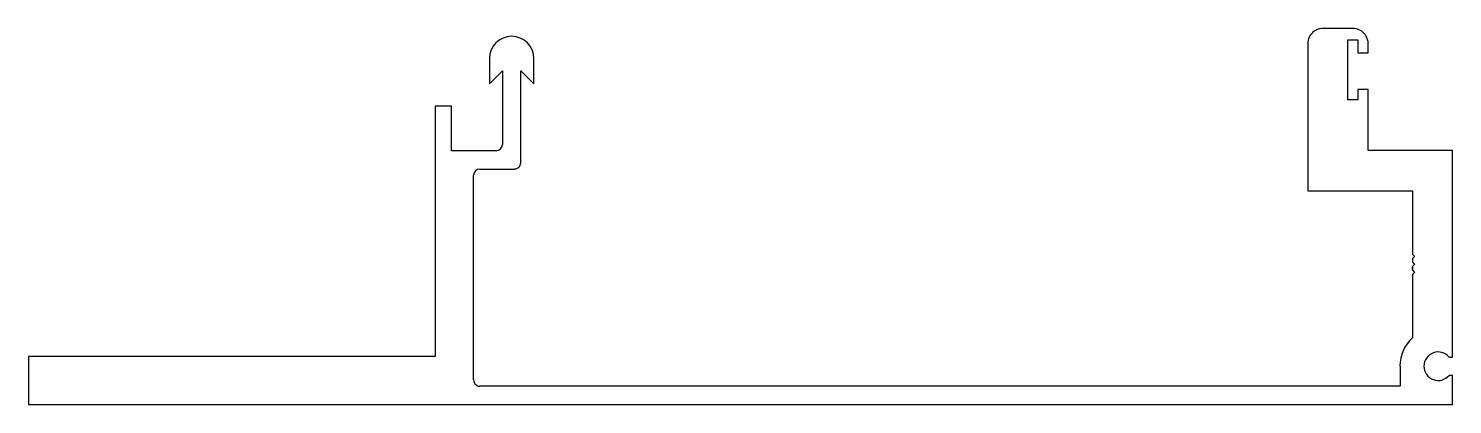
# Model space of a CAD drawing. Extents: x -89 to 89, y 1 to 48.
import ezdxf

# ---------------------------------------------------------------- set-up
doc = ezdxf.new("R2010")
doc.units = 0
doc.layers.add('SGSI', color=2, linetype='CONTINUOUS')

msp = doc.modelspace()

# ---------------------------------------------------------------- linework, layer by layer
at = {"layer": 'SGSI', "color": 7}
for p, q in [((76.35, 48.18), (72.62, 48.18)), ((75.71, 39.27), (75.71, 46.76)), ((75.71, 46.76), (76.98, 46.76)), ((76.98, 46.76), (76.98, 45.15)), ((70.71, 46.12), (70.71, 27.93)), ((76.98, 45.15), (78.25, 45.15)), ((78.25, 45.15), (78.25, 46.12)), ((-31.45, 44.43), (-31.45, 41.26)), ((-31.45, 41.26), (-29.83, 42.88)), ((-29.83, 42.88), (-29.83, 33.71)), ((-27.54, 31.43), (-27.54, 42.88)), ((-27.54, 42.88), (-25.91, 41.26)), ((-25.91, 41.26), (-25.91, 44.43)), ((76.98, 39.27), (75.71, 39.27)), ((78.25, 40.58), (76.98, 40.58)), ((76.98, 40.58), (76.98, 39.27)), ((78.25, 32.93), (78.25, 40.58)), ((-36.18, 38.49), (-38.21, 38.49)), ((-38.21, 38.49), (-38.21, 7.24)), ((-36.18, 32.92), (-36.18, 38.49)), ((-30.62, 32.92), (-36.18, 32.92)), ((88.79, 32.93), (78.25, 32.93)), ((88.79, 13.38), (88.79, 32.93)), ((-32.64, 30.64), (-28.33, 30.64)), ((-33.43, 4.32), (-33.43, 29.85)), ((70.71, 27.93), (83.79, 27.93)), ((83.79, 27.93), (83.79, 20.73)), ((83.79, 20.73), (83.79, 20.09)), ((83.87, 19.91), (84.04, 19.74)), ((84.04, 19.73), (83.87, 19.56)), ((83.79, 19.38), (83.79, 19.09)), ((83.79, 18.38), (83.79, 18.09)), ((83.79, 18.09), (83.79, 18.38)), ((83.79, 18.38), (83.79, 18.09)), ((83.79, 18.09), (83.79, 18.38)), ((83.79, 18.38), (83.79, 18.09)), ((83.87, 18.91), (84.04, 18.74)), ((84.04, 18.73), (83.87, 18.56)), ((83.87, 17.91), (84.04, 17.74)), ((83.79, 17.38), (83.79, 17.38)), ((83.79, 17.38), (83.79, 16.63)), ((83.79, 16.63), (83.79, 16.63)), ((83.79, 16.63), (83.79, 16.63)), ((83.79, 16.63), (83.79, 16.63)), ((83.79, 16.63), (83.79, 16.63)), ((83.79, 16.63), (83.79, 9.55)), ((84.04, 17.73), (83.87, 17.56)), ((88.79, 11.1), (88.79, 13.38)), ((88.79, 7.16), (88.79, 11.1)), ((-38.21, 7.24), (-89.01, 7.24)), ((-89.01, 7.24), (-89.01, 1.24)), ((-38.21, 7.24), (-38.21, 7.24)), ((88.38, 7.16), (88.79, 7.16)), ((82.24, 6.02), (82.24, 3.53)), ((-33.43, 4.32), (-33.43, 4.32)), ((-33.43, 4.32), (-33.43, 4.32)), ((-33.43, 4.32), (-33.43, 4.32)), ((88.79, 4.88), (88.38, 4.88)), ((88.79, 1.24), (88.79, 4.88)), ((82.24, 3.53), (-32.65, 3.53)), ((-32.65, 3.53), (-32.65, 3.53)), ((-89.01, 1.24), (88.79, 1.24))]:
    msp.add_line(p, q, dxfattribs=at)
for centre, radius, start, end in [((72.62, 46.27), 1.91, 90, 184.4105), ((76.35, 46.27), 1.91, 355.5895, 90), ((-28.68, 44.43), 2.77, 90, 180), ((-28.68, 44.43), 2.77, 0, 90), ((-30.62, 33.71), 0.79, 270, 0), ((-32.64, 29.85), 0.79, 90, 180), ((-28.33, 31.43), 0.789, 269.8933, 359.9818), ((84.04, 20.09), 0.25, 180, 225), ((84.04, 19.38), 0.25, 135, 180), ((84.03, 19.74), 0.008, 315, 45), ((84.04, 19.09), 0.25, 180, 225), ((84.04, 18.38), 0.25, 135, 180), ((84.04, 18.09), 0.25, 180, 225), ((84.03, 18.74), 0.008, 315, 45), ((84.04, 17.38), 0.25, 135, 180), ((84.03, 17.74), 0.008, 315, 45), ((87.01, 6.02), 4.78, 132.4023, 180), ((87.01, 6.02), 1.78, 40.0053, 319.9947), ((-32.65, 4.32), 0.787, 180.0028, 270.0159)]:
    msp.add_arc(centre, radius, start, end, dxfattribs=at)

doc.saveas('drawing.dxf')
